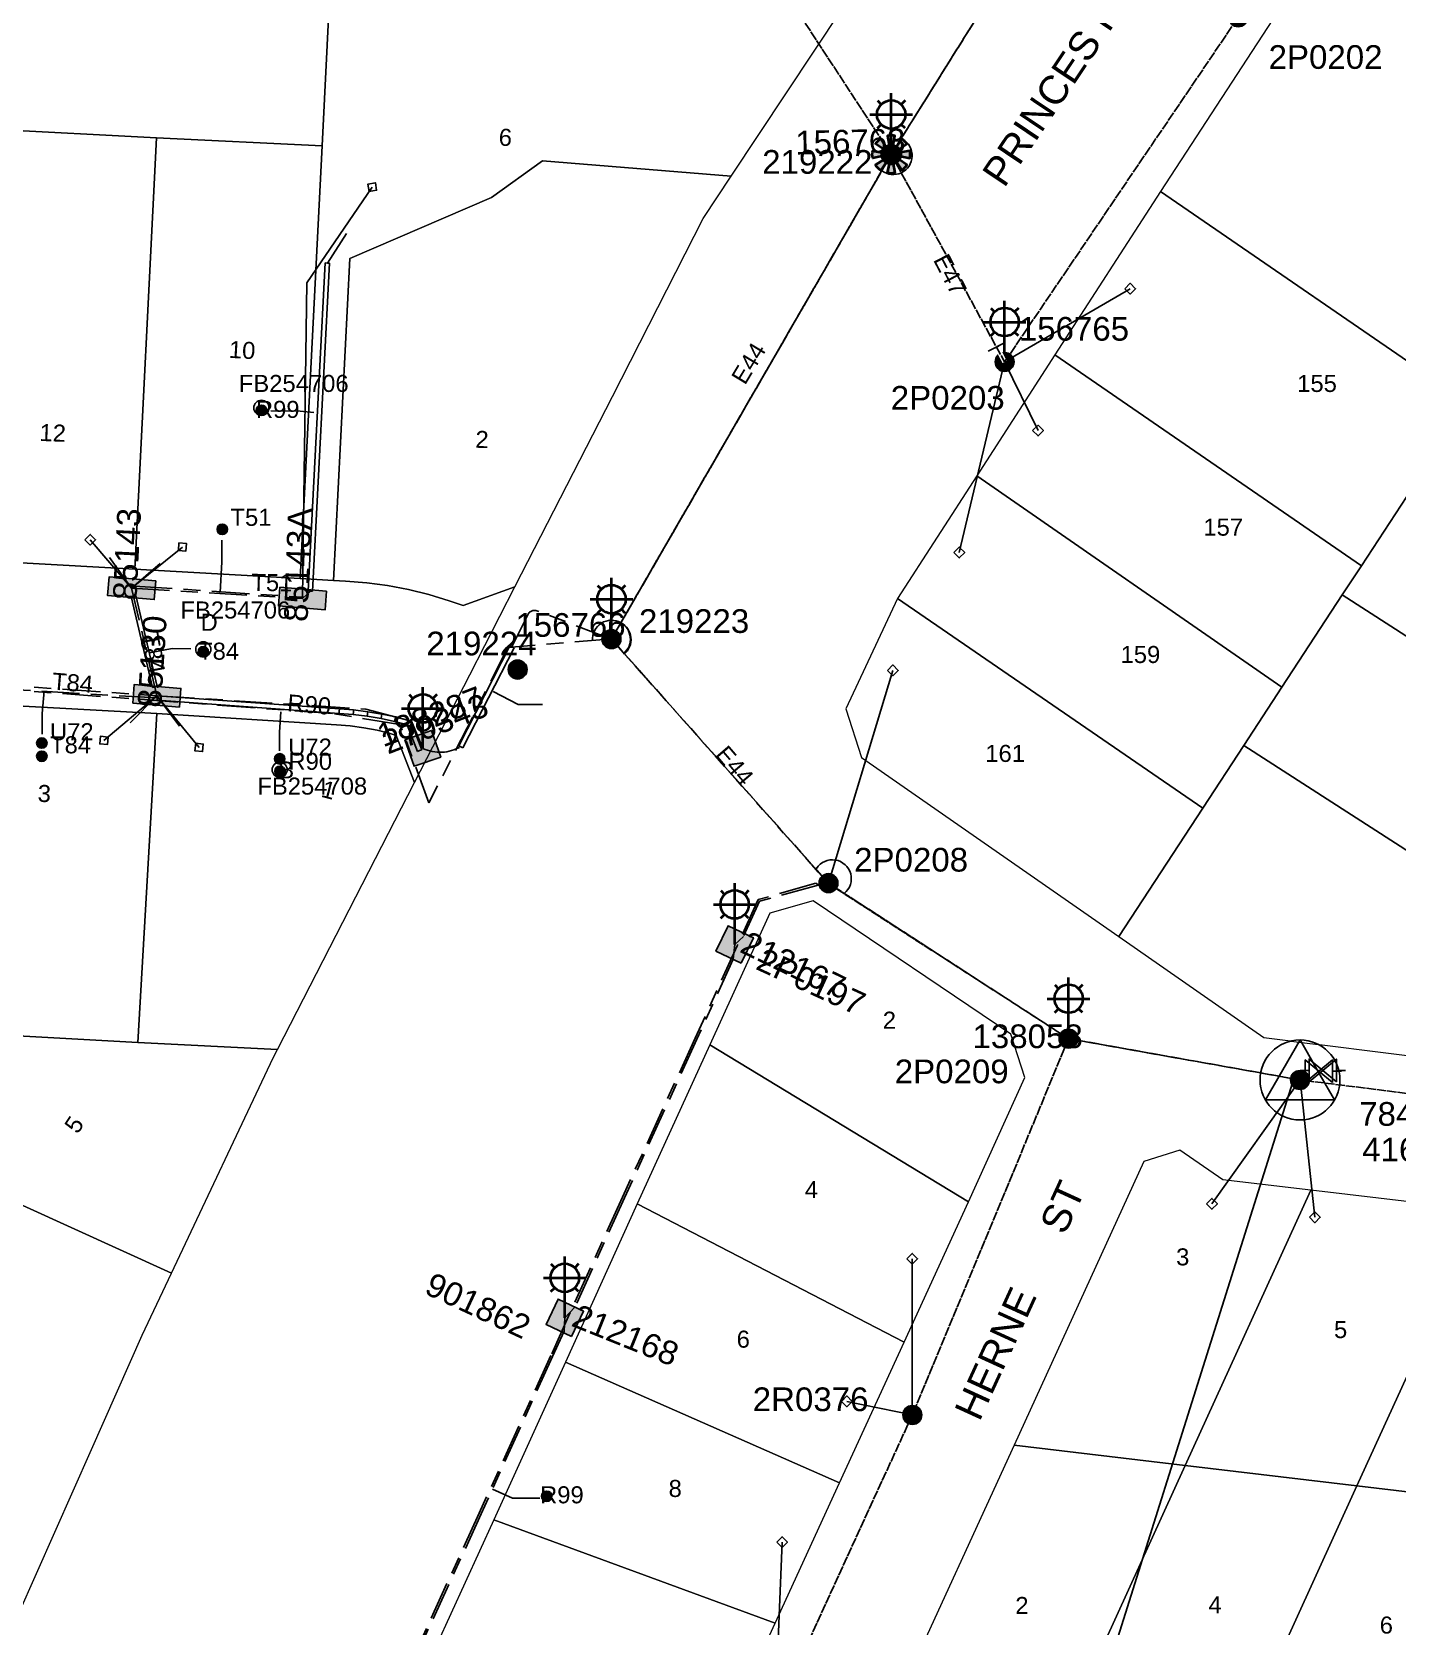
# Model space of a CAD drawing. Header units: metres. Extents: x 302407 to 305113, y 6184433 to 6187336.
# Drawn here: x 302817 to 302961.3, y 6186423.1 to 6186591.5 of the extents above; entities that cross this region are included whole.
import ezdxf
from ezdxf.enums import TextEntityAlignment as Align

# ---------------------------------------------------------------- set-up
doc = ezdxf.new("R2010")
doc.units = ezdxf.units.M
doc.linetypes.add('Cable Exist OH', pattern=[1, 1, 0])
doc.linetypes.add('Cable Exist UG', pattern=[8.2, 4, -1.2, 1.8, -1.2])
doc.layers.get('0').update_dxf_attribs({"color": 6})
for name, color, linetype, lineweight in [('Cadastre Buildings_SP_EXT', 7, 'Continuous', 5), ('Cadastre Land Parcels_SP_EXT', 7, 'Continuous', 5), ('Cadastre Roads_SP_EXT', 7, 'Continuous', 5)]:
    doc.layers.add(name, color=color, linetype=linetype, lineweight=lineweight)
for name, color, linetype in [('Duct_SP_EXT', 7, 'Continuous'), ('Equip_LV_EXT', 7, 'Continuous'), ('Equip_SP_SL_EXT', 7, 'Continuous'), ('Mains_HV_EXT', 7, 'Continuous'), ('Mains_HV_MOD', 3, 'Continuous'), ('Mains_LV_EXT', 7, 'Continuous'), ('Mains_LV_MOD', 3, 'Continuous'), ('Mains_LV_SL_EXT', 7, 'Continuous'), ('Mains_SL_EXT', 7, 'Continuous'), ('Mains_SL_MOD', 3, 'Continuous'), ('Services_SP_EXT', 7, 'Continuous'), ('Sub_SP_TR_HV_LV_EXT', 7, 'Continuous'), ('SupportsOH_SP_TR_HV_LV_SL_EXT', 7, 'Continuous'), ('SupportsUG_SP_LV_EXT', 7, 'Continuous'), ('SupportsUG_SP_LV_SL_EXT', 7, 'Continuous'), ('Trench_SP_EXT', 7, 'Continuous')]:
    doc.layers.add(name, color=color, linetype=linetype)
doc.styles.add('COLUMN_LABEL', font='arial.ttf')
doc.styles.add('iecARIAL', font='arial.ttf', dxfattribs={"height": 2})
doc.styles.add('POLE_LABEL', font='arial.ttf')
doc.styles.get("Standard").update_dxf_attribs({"font": 'arial.ttf'})

# ---------------------------------------------------------------- blocks, each defined once
blk = doc.blocks.new('SUB_POLE_EXT')
blk.add_wipeout([(0, 4.22), (0.42, 4.2), (0.83, 4.14), (1.21, 4.05), (1.62, 3.9), (1.99, 3.72), (2.35, 3.51), (2.68, 3.26), (2.99, 2.99), (3.28, 2.66), (3.52, 2.34), (3.76, 1.92), (3.9, 1.62), (4.04, 1.23), (4.18, 0.63), (4.22, 0), (4.18, -0.61), (4.06, -1.15), (3.9, -1.62), (3.58, -2.24), (3.22, -2.73), (2.97, -3.01), (2.68, -3.26), (2.36, -3.5), (2, -3.72), (1.64, -3.89), (1.25, -4.03), (0.82, -4.14), (0.42, -4.2), (0, -4.22), (-0.41, -4.2), (-0.8, -4.15), (-1.21, -4.05), (-1.62, -3.9), (-1.99, -3.73), (-2.35, -3.51), (-2.68, -3.26), (-2.96, -3.02), (-3.23, -2.72), (-3.51, -2.35), (-3.71, -2.01), (-3.91, -1.6), (-4.05, -1.21), (-4.16, -0.76), (-4.22, -0.14), (-4.21, 0.39), (-4.14, 0.83), (-4.03, 1.27), (-3.9, 1.63), (-3.71, 2.02), (-3.5, 2.37), (-3.28, 2.67), (-2.99, 2.99), (-2.68, 3.27), (-2.33, 3.52), (-1.98, 3.73), (-1.63, 3.9), (-1.2, 4.05), (-0.78, 4.15), (-0.4, 4.21)])
blk.add_line((2.16, 0.48), (2.16, 0.48, 0))
blk.add_lwpolyline([(-4.22, 0, 1), (4.22, 0, 1)], format="xyb", close=True)
blk.add_lwpolyline([(2.14, 0.52), (0, 4.22), (-3.66, -2.11), (3.66, -2.11)], close=True)
for tag, height, flags, p in [('ASSET_NUM', 3.5, 8, (2, 2)), ('STREET_CODE', 0.2, 9, (1.5, 0)), ('CONSTRUCTED_VOLTAGE', 0.2, 9, (1.5, -0.2)), ('OPERATING_VOLTAGE', 0.2, 9, (1.5, -0.6)), ('OPERATED_BY', 0.2, 9, (1.5, -0.8)), ('ORIENTATION', 0.2, 9, (1.5, -1.2)), ('OWNED_BY', 0.2, 9, (1.5, -1.4)), ('SECONDARY_VOLTAGE', 0.2, 9, (1.5, -1.6)), ('NO_PHASES', 0.2, 9, (1.5, -0.4)), ('MAINTAINED_BY', 0.2, 9, (1.5, -1)), ('STATE', 0.2, 9, (1.5, -1.8)), ('SUBSTATION_TYPE', 0.2, 9, (1.5, -2)), ('STREETNAME', 0.2, 9, (1.5, -2.8)), ('SUBURB', 0.2, 9, (1.5, -3)), ('Z', 0.2, 1, (1.5, -3.4)), ('USAGE', 0.2, 9, (1.5, -2.2)), ('LEGEND', 0.2, 9, (1.5, -2.4)), ('LOCATION', 0.2, 9, (1.5, -2.6)), ('NOTES', 0.2, 9, (1.5, -3.2))]:
    blk.add_attdef(tag, text='', height=height, dxfattribs=dict(flags=flags)).set_placement(p, align=Align.MIDDLE_LEFT)
blk = doc.blocks.new('COLUMN_EXT')
blk.add_hatch(color=256).paths.add_polyline_path([(-1.49, 1.48), (-1.49, -1.49), (1.48, -1.49), (1.48, 1.48)])
blk.add_lwpolyline([(-1.49, -1.49), (1.48, -1.49), (1.48, 1.48), (-1.49, 1.48)], close=True)
for tag, height, style, flags, p in [('ASSET_NUM', 2.5, 'COLUMN_LABEL', 8, (2, 2)), ('STRUCTURE_PLANT_NUMBER', 0.2, 'POLE_LABEL', 9, (1.81, 0.03)), ('STREET_CODE', 0.2, 'COLUMN_LABEL', 9, (1.81, -0.2))]:
    blk.add_attdef(tag, text='', height=height, dxfattribs=dict(style=style, flags=flags)).set_placement(p, align=Align.MIDDLE_LEFT)
at = {"flags": 9}
for tag, p in [('COLUMN_TYPE', (1.81, -0.4)), ('OWNED_BY', (1.81, -0.6)), ('STATE', (1.81, -0.8)), ('USAGE', (1.81, -1)), ('STREETNAME', (1.81, -1.6)), ('LEGEND', (1.81, -1.2)), ('LOCATION', (1.81, -1.4)), ('SUBURB', (1.81, -1.8)), ('NOTES', (1.81, -2))]:
    blk.add_attdef(tag, text='', height=0.2, dxfattribs=at).set_placement(p, align=Align.MIDDLE_LEFT)
at = {"flags": 1}
blk.add_attdef('Z', (1.81, -2.35), '', height=0.2, dxfattribs=at)
blk = doc.blocks.new('PILLAR_EXT')
blk.add_hatch(color=256).paths.add_polyline_path([(-2.475, 0.99), (-2.475, -0.99), (2.475, -0.99), (2.475, 0.99)])
blk.add_lwpolyline([(-2.475, -0.99), (2.475, -0.99), (2.475, 0.99), (-2.475, 0.99)], close=True)
at = {"style": 'iecARIAL', "flags": 8}
blk.add_attdef('ASSET_NUM', (1.5, 3.5), '', height=2.5, dxfattribs=at)
for tag, p, flags in [('OWNED_BY', (0, -0.2), 9), ('STATE', (0, -0.4), 9), ('SUPPORT_TYPE', (0, -0.6), 9), ('STREETNAME', (0, -1.8), 9), ('USAGE', (0, -0.8), 9), ('LEGEND', (0, -1), 9), ('LOCATION', (0, -1.2), 9), ('NOTES', (0, -1.4), 9), ('PARENT', (0, -1.6), 9), ('SUBURB', (0, -2), 1)]:
    blk.add_attdef(tag, p, '', height=0.2, dxfattribs=dict(flags=flags))
blk = doc.blocks.new('DUCT_EXT')
blk.add_circle((0, 0.8), 0.8)
at = {"flags": 1}
blk.add_attdef('Z', (0, 0), '', height=0.2, dxfattribs=at)
at = {"flags": 9}
for tag, p in [('DUCT_CODE', (0, 0)), ('XSECT_TYPE', (0, -0.2)), ('STATE', (0, -0.6)), ('FB_REFERENCE', (0, -0.4)), ('NOTES', (0, -0.8))]:
    blk.add_attdef(tag, text='', height=0.2, dxfattribs=at).set_placement(p, align=Align.MIDDLE_LEFT)
blk = doc.blocks.new('LV_OH_LINKS_DISTFUSE_EXT')
for p, q in [((0, 0), (0.96, 0)), ((3.84, 0), (4.8, 0))]:
    blk.add_line(p, q)
blk.add_lwpolyline([(3.84, -1.2), (3.84, 1.2), (0.96, -1.2), (0.96, 1.2)], close=True)
at = {"flags": 9}
for tag, p in [('ACTUAL_STATUS', (0, 0)), ('CONSTRUCTED_VOLTAGE', (0, -0.2)), ('OPERATING_VOLTAGE', (0, -0.6)), ('ORIENTATION', (0, -0.8)), ('OWNED_BY', (0, -1)), ('STATE', (0, -1.2)), ('SWITCH_TYPE', (0, -1.4)), ('NO_PHASES', (0, -0.4)), ('USAGE', (0, -1.6)), ('NOTES', (0, -1.8))]:
    blk.add_attdef(tag, text='', height=0.2, dxfattribs=at).set_placement(p, align=Align.MIDDLE_LEFT)
at = {"flags": 1}
blk.add_attdef('Z', (0, 0), '', height=0.2, dxfattribs=at)
blk = doc.blocks.new('SL_LANTERN_EXT')
at = {"lineweight": 40}
for p, q in [((-1.46, 5.68), (-1.06, 5.28)), ((0, 1.97), (0, 6.47)), ((1.46, 5.68), (1.06, 5.28)), ((-2.25, 4.22), (2.25, 4.22)), ((-1.46, 2.76), (-1.06, 3.16)), ((0, 0), (0, 2.72)), ((1.46, 2.76), (1.06, 3.16))]:
    blk.add_line(p, q, dxfattribs=at)
blk.add_circle((0, 4.22), 1.5, dxfattribs=at)
at = {"style": 'iecARIAL', "flags": 8}
blk.add_attdef('ASSET_NUM', (1.5, 1.5), '', height=2.5, dxfattribs=at)
for tag, p, height, flags in [('OPERATING_VOLTAGE', (0.98, -1.65), 0.2, 9), ('ORIENTATION', (0.98, -1.85), 0.2, 9), ('CONSTRUCTED_VOLTAGE', (0.98, -0.65), 0.2, 9), ('CONTROL_TYPE', (0.98, -0.85), 0.2, 9), ('LANTERN_PURPOSE', (0.98, -1.05), 0.2, 9), ('LANTERN_TYPE', (0.98, -1.25), 0.2, 9), ('NO_PHASES', (0.98, -1.45), 0.2, 9), ('LNUMBER', (2.18, -3.25), 2.5, 8), ('OWNED_BY', (0.98, -2.05), 0.2, 9), ('STATE', (0.98, -2.25), 0.2, 9), ('USAGE', (0.98, -2.45), 0.2, 9), ('CEXIST', (0.98, -2.65), 0.2, 9), ('CNEW', (0.98, -2.85), 0.2, 9), ('CNUMBER', (0.98, -3.05), 0.2, 9), ('CREMOVE', (0.98, -3.25), 0.2, 9), ('CREPLACE', (0.98, -3.45), 0.2, 9), ('LKINGHEIGHT', (0.98, -3.65), 0.2, 9), ('LBRACKET', (0.98, -3.85), 0.2, 9), ('LBRACKETVOCAB', (0.98, -4.05), 0.2, 9), ('LCATEGORY', (0.98, -4.25), 0.2, 9), ('LCHARGE1', (0.98, -4.45), 0.2, 9), ('LCHARGE1PERCENT', (0.98, -4.65), 0.2, 9), ('LCHARGE2', (0.98, -4.85), 0.2, 9), ('LCHARGE2PERCENT', (0.98, -5.05), 0.2, 9), ('LCHARGE3', (0.98, -5.25), 0.2, 9), ('LCHARGE3PERCENT', (0.98, -5.45), 0.2, 9), ('LEXIST', (0.98, -5.65), 0.2, 9), ('LLAMP', (0.98, -5.85), 0.2, 9), ('LLAMPVOCAB', (0.98, -6.05), 0.2, 9), ('LMAST', (0.98, -6.25), 0.2, 9), ('LMASTVOCAB', (0.98, -6.45), 0.2, 9), ('LNEW', (0.98, -6.65), 0.2, 9), ('LANTNUMBER', (0.98, -6.85), 0.2, 9), ('LOUTREACH', (0.98, -7.25), 0.2, 9), ('LOUTREACHVOCAB', (0.98, -7.45), 0.2, 9), ('LRATECODE', (0.98, -7.65), 0.2, 9), ('LREMOVE', (0.98, -7.85), 0.2, 9), ('LREPLACE', (0.98, -8.05), 0.2, 9), ('LTYPE', (0.98, -8.25), 0.2, 9), ('LTYPEVOCAB', (0.98, -8.45), 0.2, 9), ('STREETNAME', (0.98, -9.25), 0.2, 9), ('SUBURB', (0.98, -9.45), 0.2, 1), ('LEGEND', (0.98, -8.65), 0.2, 9), ('LOCATION', (0.98, -8.85), 0.2, 9), ('NOTES', (0.98, -9.05), 0.2, 9)]:
    blk.add_attdef(tag, p, '', height=height, dxfattribs=dict(flags=flags))
blk = doc.blocks.new('SL_NIGHTWATCH_EXT')
at = {"lineweight": 40}
h = blk.add_hatch(color=256, dxfattribs=at)
h.paths.add_polyline_path([(0.39, 1.96, 0.098491), (-0.39, 1.96), (-0.2, 0.98, -0.098491), (0.19, 0.98)])
h.paths.add_polyline_path([(0.55, 0.83, -0.098491), (0.83, 0.56), (1.66, 1.11, 0.098491), (1.11, 1.66)])
h.paths.add_polyline_path([(0.98, 0.2, -0.098491), (0.98, -0.19), (1.96, -0.39, 0.098491), (1.96, 0.39)])
h.paths.add_polyline_path([(0.83, -0.55, -0.098491), (0.56, -0.83), (1.11, -1.66, 0.098491), (1.66, -1.11)])
h.paths.add_polyline_path([(-0.19, -0.98), (-0.39, -1.96, 0.098491), (0.39, -1.96), (0.2, -0.98, -0.098491)])
h.paths.add_polyline_path([(-0.83, -0.56), (-1.66, -1.11, 0.098491), (-1.11, -1.66), (-0.55, -0.83, -0.098491)])
h.paths.add_polyline_path([(-0.98, 0.19), (-1.96, 0.39, 0.098491), (-1.96, -0.39), (-0.98, -0.2, -0.098491)])
h.paths.add_polyline_path([(-1.11, 1.66, 0.098491), (-1.66, 1.11), (-0.83, 0.55, -0.098491), (-0.56, 0.83)])
for p, q in [((-1.16, 1.63), (-1.16, 1.63, 0)), ((-1.1, 1.64), (-1.1, 1.64, 0)), ((1.08, 1.63), (1.08, 1.63, 0)), ((-0.86, -0.57), (-0.86, -0.57, 0)), ((0.82, -0.57), (0.82, -0.57, 0)), ((1.13, -1.65), (1.13, -1.65, 0)), ((1.96, -0.37), (1.96, -0.37, 0))]:
    blk.add_line(p, q, dxfattribs=at)
for points in [[(-0.2, 0.98, -0.098491), (0.19, 0.98), (0.39, 1.96, 0.098491), (-0.39, 1.96)], [(-0.98, 0.19, 0.098491), (-0.98, -0.2), (-1.96, -0.39, -0.098491), (-1.96, 0.39)], [(-0.56, 0.83, 0.098491), (-0.83, 0.55), (-1.66, 1.11, -0.098491), (-1.11, 1.66)], [(0.83, 0.56), (1.66, 1.11, 0.098491), (1.11, 1.66), (0.55, 0.83, -0.098491)], [(0.98, -0.19), (1.96, -0.39, 0.098491), (1.96, 0.39), (0.98, 0.2, -0.098491)], [(-0.83, -0.56, 0.098491), (-0.55, -0.83), (-1.11, -1.66, -0.098491), (-1.66, -1.11)], [(0.2, -0.98), (0.39, -1.96, -0.098491), (-0.39, -1.96), (-0.19, -0.98, 0.098491)], [(0.56, -0.83), (1.11, -1.66, 0.098491), (1.66, -1.11), (0.83, -0.55, -0.098491)]]:
    blk.add_lwpolyline(points, format="xyb", close=True, dxfattribs=at)
blk.add_circle((0, 0), 1, dxfattribs=at)
blk = doc.blocks.new('CCP_EXT')
at = {"flags": 9}
for tag, p in [('LIFE_SUPPORT', (0, -1.6)), ('STATE', (0, -1.8)), ('NOTES', (0, -2))]:
    blk.add_attdef(tag, text='', height=0.2, dxfattribs=at).set_placement(p, align=Align.MIDDLE_LEFT)
blk.add_wipeout([(0, 0.57), (0.57, 0), (0, -0.57), (-0.57, 0)])
blk.add_lwpolyline([(-0.57, 0), (0, 0.57), (0.57, 0), (0, -0.57), (-0.57, 0)])
at = {"flags": 1}
blk.add_attdef('Z', (0, 0), '', height=0.2, dxfattribs=at)
at = {"flags": 9}
for tag, p in [('CCP_TYPE', (0, 0)), ('CONSTRUCTED_VOLTAGE', (0, -0.2)), ('OPERATING_VOLTAGE', (0, -0.6)), ('ORIENTATION', (0, -0.8)), ('OWNED_BY', (0, -1)), ('NO_PHASES', (0, -0.4)), ('USAGE', (0, -1.2)), ('LEGEND', (0, -1.4))]:
    blk.add_attdef(tag, text='', height=0.2, dxfattribs=at).set_placement(p, align=Align.MIDDLE_LEFT)
blk = doc.blocks.new('POLE_EXT')
blk.add_hatch(color=256).paths.add_polyline_path([(-1, 0, 1), (1, 0, 1)])
blk.add_lwpolyline([(-1, 0, 1), (1, 0, 1)], format="xyb", close=True)
for tag, height, flags, p in [('pNumber', 2.5, 8, (-17.84, 2.07)), ('OWNED_BY', 0.2, 9, (1.35, -0.4)), ('SPECIAL_USE', 0.2, 9, (1.35, -0.8)), ('STATE', 0.2, 9, (1.35, -1)), ('cLV', 0.2, 9, (1.35, -1.4)), ('hDepth', 0.2, 9, (1.35, -1.6)), ('PARENT', 0.2, 9, (1.35, -0.6)), ('USAGE', 0.2, 9, (1.35, -1.2)), ('hDia', 0.2, 9, (1.35, -1.8)), ('cHV', 0.2, 9, (1.35, -2)), ('cLinedev', 0.2, 9, (1.35, -3.4)), ('LBRACKET', 0.2, 9, (1.35, -2.2)), ('LExisting', 0.2, 9, (1.35, -2.4)), ('LANTNUMBER', 0.2, 9, (1.35, -2.6)), ('LOther', 0.2, 9, (1.35, -2.8)), ('LRemove', 0.2, 9, (1.35, -3)), ('LEGEND', 0.2, 9, (1.35, -3.2)), ('pExisting', 0.2, 9, (1.35, -3.8)), ('pFooting', 0.2, 9, (1.35, -4.4)), ('pNew', 0.2, 9, (1.35, -4.6)), ('pRelocate', 0.2, 9, (1.35, -5)), ('LOCATION', 0.2, 9, (1.35, -3.6)), ('PFNUMBER', 0.2, 9, (1.35, -4)), ('NEWPFNUMBER', 0.2, 9, (1.35, -4.2)), ('pRemove', 0.2, 9, (1.35, -5.2)), ('pReplace', 0.2, 9, (1.35, -5.4)), ('pStay', 0.2, 9, (1.35, -5.6)), ('pType', 0.2, 9, (1.35, -5.8)), ('cspan', 0.2, 9, (1.35, -6)), ('STREETNAME', 0.2, 9, (1.35, -6.2)), ('SUBURB', 0.2, 9, (1.35, -6.4)), ('NOTES', 0.2, 9, (1.35, -6.6)), ('MAINTAINED_BY', 0.2, 9, (1.36, -6.81)), ('OPERATED_BY', 0.2, 9, (1.36, -7.01))]:
    blk.add_attdef(tag, text='', height=height, dxfattribs=dict(flags=flags)).set_placement(p, align=Align.MIDDLE_LEFT)
at = {"style": 'POLE_LABEL'}
for tag, height, flags, p in [('ASSET_NUM', 2.5, 8, (2, 2)), ('STRUCTURE_PLANT_NUMBER', 0.2, 9, (1.35, 0.03)), ('STREET_CODE', 0.2, 9, (1.35, -0.2))]:
    blk.add_attdef(tag, text='', height=height, dxfattribs=dict(at, flags=flags)).set_placement(p, align=Align.MIDDLE_LEFT)
at = {"flags": 1}
blk.add_attdef('Z', (1.35, -7.33), '', height=0.2, dxfattribs=at)
blk = doc.blocks.new('End Shackle_EXT')
at = {"flags": 9}
for tag, p in [('STATE', (0, -1.2)), ('USAGE', (0, -1.4)), ('NOTES', (0, -1.6))]:
    blk.add_attdef(tag, text='', height=0.2, dxfattribs=at).set_placement(p, align=Align.MIDDLE_LEFT)
blk.add_wipeout([(0, 0.25), (1.81, 0.25), (1.82, -0.25), (0, -0.25)])
blk.add_line((1.81, -1), (1.81, 1))
at = {"flags": 1}
blk.add_attdef('Z', (0, 0), '', height=0.2, dxfattribs=at)
at = {"flags": 9}
for tag, p in [('CONNECTOR_TYPE', (0, 0)), ('CONSTRUCTED_VOLTAGE', (0, -0.2)), ('OPERATING_VOLTAGE', (0, -0.6)), ('ORIENTATION', (0, -0.8)), ('OWNED_BY', (0, -1)), ('NO_PHASES', (0, -0.4))]:
    blk.add_attdef(tag, text='', height=0.2, dxfattribs=at).set_placement(p, align=Align.MIDDLE_LEFT)
blk = doc.blocks.new('CABLE_LARGE_EXT')
h = blk.add_hatch(color=256)
edge = h.paths.add_edge_path()
edge.add_arc((0, 0.55), 0.55, 0, 360)
blk.add_circle((0, 0.55), 0.55)
at = {"flags": 1}
blk.add_attdef('Z', (0, 0), '', height=0.2, dxfattribs=at)
at = {"flags": 9}
for tag, p in [('COND_CODE', (0, 0)), ('STATE', (0, -0.4)), ('XSECT_SIZE', (0, -0.6)), ('FB_REFERENCE', (0, -0.2)), ('NOTES', (0, -0.8))]:
    blk.add_attdef(tag, text='', height=0.2, dxfattribs=at).set_placement(p, align=Align.MIDDLE_LEFT)

msp = doc.modelspace()

# ---------------------------------------------------------------- linework, layer by layer
at = {"layer": 'Cadastre Buildings_SP_EXT', "linetype": 'Continuous'}
msp.add_lwpolyline([(302831.79, 6186460.41), (302800.73, 6186474.54), (302793.07, 6186457.73), (302760.82, 6186472.42), (302759.98, 6186470.6), (302759.15, 6186468.78), (302791.43, 6186453.98), (302784.34, 6186438.53), (302815.58, 6186424.32), (302823.33, 6186441.78), (302828.7, 6186453.87), (302831.79, 6186460.41)], close=True, dxfattribs=at)
at = {"layer": 'Cadastre Land Parcels_SP_EXT', "linetype": 'Continuous'}
for points in [[(302902.6, 6186593.9), (302890.34, 6186626.12), (302868.01, 6186617.1), (302848.5, 6186595.12), (302847.71, 6186579.49), (302845.39, 6186533.8), (302848.89, 6186533.6), (302850.62, 6186567.58), (302865.59, 6186574.04), (302870.97, 6186577.93), (302890.92, 6186576.28), (302902.6, 6186593.9)], [(302976.38, 6186563.8), (302986.79, 6186579.69), (302994.25, 6186591.09), (302989.54, 6186595.14), (302963.85, 6186616.97), (302952.94, 6186600.23), (302936.28, 6186574.67), (302968.8, 6186552.35), (302976.38, 6186563.8)], [(302830.22, 6186580.36), (302812.73, 6186581.25), (302810.41, 6186535.4), (302812.63, 6186535.51), (302814.86, 6186535.5), (302815.9, 6186535.46), (302827.91, 6186534.8), (302830.22, 6186580.36)], [(302847.71, 6186579.49), (302830.22, 6186580.36), (302827.91, 6186534.8), (302845.39, 6186533.8), (302847.71, 6186579.49)], [(302890.92, 6186576.28), (302870.97, 6186577.93), (302865.59, 6186574.04), (302850.62, 6186567.58), (302848.89, 6186533.6), (302850.18, 6186533.53), (302852.41, 6186533.34), (302854.62, 6186533.04), (302856.82, 6186532.62), (302858.99, 6186532.09), (302861.13, 6186531.45), (302862.59, 6186530.94), (302868.06, 6186532.92), (302878.37, 6186553.01), (302887.95, 6186571.81), (302890.92, 6186576.28)], [(302968.8, 6186552.35), (302936.28, 6186574.67), (302925.1, 6186557.42), (302957.5, 6186535.15), (302965.91, 6186547.94), (302968.8, 6186552.35)], [(302957.5, 6186535.15), (302925.1, 6186557.42), (302916.86, 6186544.65), (302949.1, 6186522.31), (302955.47, 6186532.06), (302957.5, 6186535.15)], [(302995.13, 6186529.15), (302965.91, 6186547.94), (302957.5, 6186535.15), (302955.47, 6186532.06), (302984.85, 6186513.16), (302995.13, 6186529.15)], [(302974.57, 6186497.18), (302984.85, 6186513.16), (302955.47, 6186532.06), (302949.1, 6186522.31), (302945.07, 6186516.16), (302974.57, 6186497.18)], [(302828.24, 6186484.77), (302809.83, 6186485.8), (302811.75, 6186520.31), (302810.9, 6186520.26), (302809.32, 6186520.1), (302807.85, 6186519.91), (302805.9, 6186485.92), (302803.94, 6186481.6), (302800.73, 6186474.54), (302831.79, 6186460.41), (302842.54, 6186483.18), (302843, 6186484.06), (302828.24, 6186484.77)], [(302830.24, 6186519.53), (302815.47, 6186520.35), (302814.63, 6186520.39), (302813.18, 6186520.39), (302811.75, 6186520.31), (302809.83, 6186485.8), (302828.24, 6186484.77), (302830.24, 6186519.53)], [(302857.46, 6186512.25), (302855.54, 6186517.23), (302854.91, 6186517.41), (302853.52, 6186517.76), (302852.1, 6186518.03), (302850.67, 6186518.22), (302849.24, 6186518.34), (302830.24, 6186519.53), (302828.24, 6186484.77), (302843, 6186484.06), (302857.46, 6186512.25)], [(302920.46, 6186485.66), (302899.57, 6186499.75), (302895, 6186498.46), (302888.66, 6186484.53), (302915.99, 6186467.96), (302921.95, 6186481.08), (302920.46, 6186485.66)], [(302915.99, 6186467.96), (302888.66, 6186484.53), (302881, 6186467.76), (302909.19, 6186453.14), (302915.99, 6186467.96)], [(302970.33, 6186467.04), (302952.17, 6186469.18), (302938.9, 6186440.1), (302957.04, 6186437.94), (302970.33, 6186467.04)], [(302909.19, 6186453.14), (302881, 6186467.76), (302873.42, 6186451.02), (302902.38, 6186438.28), (302909.19, 6186453.14)], [(302988.4, 6186464.89), (302970.33, 6186467.04), (302957.04, 6186437.94), (302975.11, 6186435.8), (302988.4, 6186464.89)], [(302902.38, 6186438.28), (302873.42, 6186451.02), (302865.85, 6186434.38), (302895.58, 6186423.46), (302902.38, 6186438.28)], [(302938.9, 6186440.1), (302920.81, 6186442.24), (302908.73, 6186415.9), (302910.59, 6186412.84), (302925.65, 6186411.04), (302938.9, 6186440.1)], [(302957.04, 6186437.94), (302938.9, 6186440.1), (302925.65, 6186411.04), (302943.77, 6186408.89), (302957.04, 6186437.94)], [(302975.11, 6186435.8), (302957.04, 6186437.94), (302943.77, 6186408.89), (302961.83, 6186406.75), (302975.11, 6186435.8)], [(302895.58, 6186423.46), (302865.85, 6186434.38), (302858.28, 6186417.81), (302888.77, 6186408.61), (302895.58, 6186423.46)]]:
    msp.add_lwpolyline(points, close=True, dxfattribs=at)
msp.add_lwpolyline([(302812.73, 6186581.25), (302830.22, 6186580.36), (302847.71, 6186579.49), (302848.5, 6186595.12)], dxfattribs=at)
at = {"layer": 'Cadastre Land Parcels_SP_EXT'}
for points in [[(302945.07, 6186516.16), (302949.1, 6186522.31), (302916.86, 6186544.65), (302908.5, 6186531.7), (302940.75, 6186509.52), (302945.07, 6186516.16)], [(302931.89, 6186495.98), (302940.75, 6186509.52), (302908.5, 6186531.7), (302903.03, 6186520.02), (302904.69, 6186514.88), (302931.89, 6186495.98)]]:
    msp.add_lwpolyline(points, close=True, dxfattribs=at)
at = {"layer": 'Duct_SP_EXT'}
for p, q in [((302846.22, 6186532.49), (302848.02, 6186567.14)), ((302846.7, 6186532.46), (302848.5, 6186567.11)), ((302848.02, 6186567.14), (302848.26, 6186567.12)), ((302848.5, 6186567.11), (302848.26, 6186567.12)), ((302827.54, 6186531.88), (302827.77, 6186531.93)), ((302829.79, 6186522.27), (302827.54, 6186531.88)), ((302828.01, 6186531.99), (302827.77, 6186531.93)), ((302830.26, 6186522.38), (302828.01, 6186531.99)), ((302846.22, 6186532.49), (302846.46, 6186532.47)), ((302846.7, 6186532.46), (302846.46, 6186532.47)), ((302862.14, 6186516.13), (302867.55, 6186526.69)), ((302862.56, 6186515.91), (302867.98, 6186526.47)), ((302867.55, 6186526.69), (302867.76, 6186526.58)), ((302867.98, 6186526.47), (302867.76, 6186526.58)), ((302829.79, 6186522.27), (302830.03, 6186522.32)), ((302830.26, 6186522.38), (302830.03, 6186522.32)), ((302830.26, 6186520.94), (302830.27, 6186521.18)), ((302830.26, 6186520.94), (302849.5, 6186519.55)), ((302830.29, 6186521.42), (302830.27, 6186521.18)), ((302830.29, 6186521.42), (302849.54, 6186520.03)), ((302849.5, 6186519.55), (302849.52, 6186519.79)), ((302849.5, 6186519.55), (302850.98, 6186519.44)), ((302849.54, 6186520.03), (302849.52, 6186519.79)), ((302849.54, 6186520.03), (302851.03, 6186519.92)), ((302850.98, 6186519.44), (302851.01, 6186519.68)), ((302850.98, 6186519.44), (302852.47, 6186519.25)), ((302851.03, 6186519.92), (302851.01, 6186519.68)), ((302851.03, 6186519.92), (302852.54, 6186519.72)), ((302852.47, 6186519.25), (302852.5, 6186519.49)), ((302852.47, 6186519.25), (302853.94, 6186519.01)), ((302852.54, 6186519.72), (302852.5, 6186519.49)), ((302852.54, 6186519.72), (302854.02, 6186519.48)), ((302853.94, 6186519.01), (302853.98, 6186519.25)), ((302854.02, 6186519.48), (302853.98, 6186519.25)), ((302854.02, 6186519.48), (302855.48, 6186519.17)), ((302853.94, 6186519.01), (302855.36, 6186518.7)), ((302855.36, 6186518.7), (302855.42, 6186518.94)), ((302855.36, 6186518.7), (302856.7, 6186518.33)), ((302855.48, 6186519.17), (302855.42, 6186518.94)), ((302855.48, 6186519.17), (302857.06, 6186518.73)), ((302856.7, 6186518.33), (302856.88, 6186518.53)), ((302856.7, 6186518.33), (302857.78, 6186515.53)), ((302857.06, 6186518.73), (302856.88, 6186518.53)), ((302857.06, 6186518.73), (302858.23, 6186515.7)), ((302862.14, 6186516.13), (302862.35, 6186516.02)), ((302862.56, 6186515.91), (302862.35, 6186516.02)), ((302857.78, 6186515.53), (302858, 6186515.62)), ((302858.23, 6186515.7), (302858, 6186515.62))]:
    msp.add_line(p, q, dxfattribs=at)
for points in [[(302842.3, 6186551.49), (302845.37, 6186551.48), (302846.84, 6186551.34)], [(302837.12, 6186537.85), (302837.12, 6186535.56), (302836.94, 6186532.32)], [(302833.83, 6186526.37), (302831.85, 6186526.4), (302829.45, 6186525.93)], [(302818.11, 6186517.35), (302818.13, 6186519.54), (302818.34, 6186521.88)], [(302870.98, 6186520.5), (302868.41, 6186520.5), (302865.79, 6186521.85)], [(302843.2, 6186515.6), (302843.2, 6186517.56), (302843.33, 6186519.73)], [(302870.7, 6186436.65), (302867.82, 6186436.65), (302865.69, 6186437.61)]]:
    msp.add_lwpolyline(points, dxfattribs=at)
at = {"layer": 'Mains_HV_MOD', "linetype": 'Continuous'}
for points in [[(302879.27, 6186529.12, 0.605111), (302876.28, 6186527.23)], [(302879.6, 6186525.9, 0.509443), (302879.28, 6186529.12)]]:
    msp.add_lwpolyline(points, format="xyb", dxfattribs=at)
at = {"layer": 'Mains_LV_EXT', "linetype": 'Cable Exist OH'}
for points in [[(302907.83, 6186578.59), (302931.2, 6186615.96)], [(302878.27, 6186527.39), (302907.83, 6186578.59)], [(302901.2, 6186501.62), (302878.27, 6186527.39)], [(302926.57, 6186485.19), (302901.2, 6186501.62)]]:
    msp.add_lwpolyline(points, dxfattribs=at)
at = {"layer": 'Mains_LV_EXT', "linetype": 'Cable Exist UG'}
for points in [[(302830.24, 6186521.41), (302827.58, 6186532.77)], [(302827.58, 6186532.77), (302845.63, 6186531.67)], [(302806.3, 6186521.68), (302812.11, 6186522.66), (302830.24, 6186521.41)]]:
    msp.add_lwpolyline(points, dxfattribs=at)
at = {"layer": 'Mains_LV_MOD', "linetype": 'Continuous'}
for points in [[(302906.84, 6186576.86, 1.064923), (302909.03, 6186580.2)], [(302879.61, 6186525.81, 0.538553), (302879.27, 6186529.13)], [(302902.87, 6186500.53, 1.170216), (302899.94, 6186503.18)]]:
    msp.add_lwpolyline(points, format="xyb", dxfattribs=at)
at = {"layer": 'Mains_SL_EXT', "linetype": 'Cable Exist OH'}
for points in [[(302878.24, 6186623.75), (302907.83, 6186578.59)], [(302907.83, 6186578.59), (302878.27, 6186527.39)]]:
    msp.add_lwpolyline(points, dxfattribs=at)
at = {"layer": 'Mains_SL_EXT', "linetype": 'Cable Exist UG'}
for points in [[(302901.17, 6186501.61), (302900.11, 6186501.42), (302900.11, 6186501.42), (302893.92, 6186499.72), (302892.22, 6186495.98), (302891.29, 6186495.15)], [(302891.29, 6186495.15), (302891.14, 6186493.58), (302891.14, 6186493.58), (302887.3, 6186485.14), (302879.64, 6186468.38), (302874.38, 6186456.78), (302873.34, 6186455.71)], [(302873.34, 6186455.71), (302873.26, 6186454.29), (302873.26, 6186454.29), (302872.06, 6186451.63), (302864.5, 6186434.99), (302856.92, 6186418.43), (302856.58, 6186417.69), (302855.48, 6186416.54)]]:
    msp.add_lwpolyline(points, dxfattribs=at)
at = {"layer": 'Mains_SL_EXT', "linetype": 'Continuous'}
msp.add_lwpolyline([(302901.27, 6186501.64), (302901.26, 6186501.63)], dxfattribs=at)
at = {"layer": 'Mains_SL_MOD', "linetype": 'Cable Exist OH'}
for points in [[(302946.94, 6186648.38), (302946.44, 6186646.27), (302931.2, 6186615.96), (302907.83, 6186578.59)], [(302878.27, 6186527.39), (302901.17, 6186501.61)], [(302901.13, 6186501.61), (302926.57, 6186485.19)]]:
    msp.add_lwpolyline(points, dxfattribs=at)
at = {"layer": 'Trench_SP_EXT', "linetype": 'Cable Exist UG'}
for points in [[(302848.26, 6186567.12), (302850.27, 6186570.24)], [(302827.58, 6186532.77), (302825.09, 6186536.25)], [(302827.58, 6186532.77), (302831.11, 6186535.84)], [(302827.77, 6186531.93), (302827.58, 6186532.77)], [(302827.87, 6186533), (302845.77, 6186531.81)], [(302845.63, 6186531.67), (302846.46, 6186532.47)], [(302830.27, 6186521.18), (302815.47, 6186522.05), (302814.57, 6186522.09), (302813.02, 6186522.09), (302811.52, 6186522.02), (302810.58, 6186521.95), (302810.58, 6186521.95), (302809.06, 6186521.77), (302807.69, 6186521.56)], [(302830.24, 6186521.41), (302827, 6186518.11)], [(302830.24, 6186521.41), (302830.03, 6186522.32)], [(302830.24, 6186521.41), (302832.98, 6186517.72)], [(302891.56, 6186495), (302887.11, 6186485.23), (302879.45, 6186468.46), (302873.61, 6186455.56)], [(302873.61, 6186455.56), (302871.87, 6186451.72), (302864.31, 6186435.08), (302856.73, 6186418.52), (302855.75, 6186416.4)]]:
    msp.add_lwpolyline(points, dxfattribs=at)
for points in [[(302878.27, 6186527.39), (302870.3, 6186530.42), (302870.3, 6186530.42, 0.289213), (302869.51, 6186530.1), (302869.51, 6186530.1), (302867.76, 6186526.58)], [(302862.35, 6186516.02, -0.242047), (302858.35, 6186515.85)], [(302901.2, 6186501.62), (302901.07, 6186501.44), (302901.07, 6186501.44, -0.408099), (302900.22, 6186501.36), (302900.22, 6186501.36), (302899.87, 6186501.6), (302893.78, 6186499.88), (302891.56, 6186495)]]:
    msp.add_lwpolyline(points, format="xyb", dxfattribs=at)

# ---------------------------------------------------------------- block references
at = {"layer": 'Duct_SP_EXT'}
for name, p in [('DUCT_EXT', (302841.29, 6186551.02)), ('CABLE_LARGE_EXT', (302841.29, 6186551.02)), ('CABLE_LARGE_EXT', (302837.15, 6186538.44)), ('DUCT_EXT', (302835.15, 6186525.51)), ('CABLE_LARGE_EXT', (302835.15, 6186525.51)), ('CABLE_LARGE_EXT', (302818.09, 6186515.86)), ('CABLE_LARGE_EXT', (302818.09, 6186514.47)), ('DUCT_EXT', (302843.22, 6186512.8)), ('CABLE_LARGE_EXT', (302843.22, 6186514.2)), ('CABLE_LARGE_EXT', (302843.24, 6186512.88)), ('CABLE_LARGE_EXT', (302871.43, 6186436.31))]:
    msp.add_blockref(name, p, dxfattribs=at)
at = {"layer": 'Equip_SP_SL_EXT'}
ref = msp.add_blockref('SL_LANTERN_EXT', (302907.83, 6186578.59), dxfattribs=at)
ref.add_attrib('ASSET_NUM', '156763', dxfattribs={"layer": '0', "height": 2.5, "rotation": 1.3231, "style": 'iecARIAL'}).set_placement((302909.34, 6186580.09), align=Align.MIDDLE_RIGHT)
msp.add_blockref('SL_NIGHTWATCH_EXT', (302907.83, 6186578.59), dxfattribs=at)
ref = msp.add_blockref('SL_LANTERN_EXT', (302919.81, 6186556.67), dxfattribs=at)
ref.add_attrib('ASSET_NUM', '156765', dxfattribs={"layer": '0', "height": 2.5, "style": 'iecARIAL'}).set_placement((302921.31, 6186558.17), align=Align.BOTTOM_LEFT)
ref = msp.add_blockref('SL_LANTERN_EXT', (302878.27, 6186527.39), dxfattribs=at)
ref.add_attrib('ASSET_NUM', '156766', dxfattribs={"layer": '0', "height": 2.5, "style": 'iecARIAL'}).set_placement((302879.77, 6186528.89), align=Align.MIDDLE_RIGHT)
ref = msp.add_blockref('SL_LANTERN_EXT', (302858.35, 6186515.85), dxfattribs=at)
ref.add_attrib('ASSET_NUM', '188287', dxfattribs={"layer": '0', "height": 2.5, "rotation": 21.2203, "style": 'iecARIAL'}).set_placement((302859.85, 6186517.35), align=Align.BOTTOM_CENTER)
ref = msp.add_blockref('SL_LANTERN_EXT', (302891.29, 6186495.15), dxfattribs=at)
ref.add_attrib('ASSET_NUM', '212167', dxfattribs={"layer": '0', "height": 2.5, "rotation": 334.1454, "style": 'iecARIAL'}).set_placement((302892.79, 6186496.65), align=Align.TOP_LEFT)
ref = msp.add_blockref('SL_LANTERN_EXT', (302926.57, 6186485.19), dxfattribs=at)
ref.add_attrib('ASSET_NUM', '138058', dxfattribs={"layer": '0', "height": 2.5, "style": 'iecARIAL'}).set_placement((302928.07, 6186486.69), align=Align.TOP_RIGHT)
ref = msp.add_blockref('SL_LANTERN_EXT', (302873.34, 6186455.71), dxfattribs=at)
ref.add_attrib('ASSET_NUM', '212168', dxfattribs={"layer": '0', "height": 2.5, "rotation": 338.0422, "style": 'iecARIAL'}).set_placement((302874.84, 6186457.21), align=Align.TOP_LEFT)
at = {"layer": 'Sub_SP_TR_HV_LV_EXT'}
ref = msp.add_blockref('SUB_POLE_EXT', (302951.02, 6186480.83), dxfattribs=at)
ref.add_attrib('ASSET_NUM', '41620', dxfattribs={"layer": '0', "height": 2.5}).set_placement((302957.59, 6186471.48), align=Align.BOTTOM_LEFT)
at = {"layer": 'SupportsOH_SP_TR_HV_LV_SL_EXT'}
ref = msp.add_blockref('POLE_EXT', (302944.49, 6186593.07), dxfattribs=at)
ref.add_attrib('ASSET_NUM', '2P0202', dxfattribs={"layer": '0', "height": 2.5, "style": 'POLE_LABEL'}).set_placement((302947.7, 6186590.13), align=Align.TOP_LEFT)
ref = msp.add_blockref('POLE_EXT', (302907.83, 6186578.59), dxfattribs=at)
ref.add_attrib('ASSET_NUM', '219222', dxfattribs={"layer": '0', "height": 2.5, "style": 'POLE_LABEL'}).set_placement((302905.85, 6186577.8), align=Align.MIDDLE_RIGHT)
ref = msp.add_blockref('POLE_EXT', (302919.81, 6186556.67), dxfattribs=at)
ref.add_attrib('ASSET_NUM', '2P0203', dxfattribs={"layer": '0', "height": 2.5, "style": 'POLE_LABEL'}).set_placement((302907.78, 6186554.13), align=Align.TOP_LEFT)
ref = msp.add_blockref('POLE_EXT', (302878.27, 6186527.39), dxfattribs=at)
ref.add_attrib('ASSET_NUM', '219223', dxfattribs={"layer": '0', "height": 2.5, "style": 'POLE_LABEL'}).set_placement((302892.83, 6186529.3), align=Align.MIDDLE_RIGHT)
ref = msp.add_blockref('POLE_EXT', (302868.36, 6186524.18), dxfattribs=at)
ref.add_attrib('ASSET_NUM', '219224', dxfattribs={"layer": '0', "height": 2.5, "style": 'POLE_LABEL'}).set_placement((302870.36, 6186524.93), align=Align.BOTTOM_RIGHT)
ref = msp.add_blockref('POLE_EXT', (302901.2, 6186501.62), dxfattribs=at)
ref.add_attrib('ASSET_NUM', '2P0208', dxfattribs={"layer": '0', "height": 2.5, "style": 'POLE_LABEL'}).set_placement((302903.91, 6186502.09), align=Align.BOTTOM_LEFT)
ref = msp.add_blockref('POLE_EXT', (302926.57, 6186485.19), dxfattribs=at)
ref.add_attrib('ASSET_NUM', '2P0209', dxfattribs={"layer": '0', "height": 2.5, "style": 'POLE_LABEL'}).set_placement((302920.24, 6186482.98), align=Align.TOP_RIGHT)
at = {"layer": 'SupportsUG_SP_LV_EXT'}
ref = msp.add_blockref('PILLAR_EXT', (302845.63, 6186531.67), dxfattribs=dict(at, rotation=175.0782992079459))
ref.add_attrib('ASSET_NUM', '85143A', dxfattribs={"layer": '0', "height": 2.5, "rotation": 87.9662, "style": 'iecARIAL'}).set_placement((302847.13, 6186535.17), align=Align.BOTTOM_CENTER)
ref = msp.add_blockref('PILLAR_EXT', (302827.58, 6186532.77), dxfattribs=dict(at, rotation=175.0782992050845))
ref.add_attrib('ASSET_NUM', '85143', dxfattribs={"layer": '0', "height": 2.5, "rotation": 87.0493, "style": 'iecARIAL'}).set_placement((302829.08, 6186536.27), align=Align.BOTTOM_CENTER)
ref = msp.add_blockref('PILLAR_EXT', (302830.24, 6186521.41), dxfattribs=dict(at, rotation=355.1380440630113))
ref.add_attrib('ASSET_NUM', '85130', dxfattribs={"layer": '0', "height": 2.5, "rotation": 86.3982, "style": 'iecARIAL'}).set_placement((302831.74, 6186524.91), align=Align.BOTTOM_CENTER)
at = {"layer": 'SupportsUG_SP_LV_SL_EXT'}
ref = msp.add_blockref('COLUMN_EXT', (302858.35, 6186515.85), dxfattribs=dict(at, rotation=289.1179815417235))
ref.add_attrib('ASSET_NUM', '270343', dxfattribs={"layer": '0', "height": 2.5, "rotation": 21.2203, "style": 'COLUMN_LABEL'}).set_placement((302860.35, 6186516.6), align=Align.BOTTOM_CENTER)
ref = msp.add_blockref('COLUMN_EXT', (302891.29, 6186495.15), dxfattribs=dict(at, rotation=64.41791774360365))
ref.add_attrib('ASSET_NUM', '2P0197', dxfattribs={"layer": '0', "height": 2.5, "rotation": 335.3198, "style": 'COLUMN_LABEL'}).set_placement((302894.43, 6186494.86), align=Align.TOP_LEFT)
ref = msp.add_blockref('COLUMN_EXT', (302873.34, 6186455.71), dxfattribs=dict(at, rotation=64.53796594718906))
ref.add_attrib('ASSET_NUM', '901862', dxfattribs={"layer": '0', "height": 2.5, "rotation": 335.02, "style": 'COLUMN_LABEL'}).set_placement((302859.43, 6186460.59), align=Align.TOP_LEFT)

# ---------------------------------------------------------------- texts
at = {"layer": 'Cadastre Land Parcels_SP_EXT'}
for s, rotation, p in [('6', 356.72, (302866.32, 6186579.54)), ('10', 356.72, (302837.81, 6186557.11)), ('12', 357.88, (302817.81, 6186548.33)), ('2', 358.01, (302863.87, 6186547.61)), ('3', 357.5, (302817.62, 6186510.22)), ('1', 345.5, (302847.49, 6186510.76)), ('5', 56.2891, (302821.86, 6186475.03))]:
    msp.add_text(s, height=1.8, rotation=rotation, dxfattribs=at).set_placement(p)
for s, p in [('155', (302950.72, 6186553.5)), ('157', (302940.81, 6186538.32)), ('159', (302932.06, 6186524.87)), ('161', (302917.77, 6186514.42)), ('2', (302906.94, 6186486.24)), ('4', (302898.71, 6186468.35)), ('3', (302937.93, 6186461.24)), ('5', (302954.61, 6186453.56)), ('6', (302891.5, 6186452.55)), ('8', (302884.31, 6186436.78)), ('2', (302920.94, 6186424.42)), ('4', (302941.34, 6186424.49)), ('6', (302959.44, 6186422.35))]:
    msp.add_text(s, height=1.8, dxfattribs=at).set_placement(p)
at = {"layer": 'Cadastre Roads_SP_EXT'}
for s, rotation, p in [('PRINCES HWY', 56.0669, (302919.77, 6186574.96)), ('HERNE      ST', 65.4028, (302917.15, 6186444.65))]:
    msp.add_text(s, height=3, rotation=rotation, dxfattribs=at).set_placement(p)
at = {"layer": 'Duct_SP_EXT'}
for s, p in [('FB254706', (302838.9, 6186553.5)), ('R99', (302840.71, 6186550.76)), ('T51', (302838.02, 6186539.36)), ('FB254706', (302832.73, 6186529.57)), ('D', (302834.86, 6186528.27)), ('T84', (302834.6, 6186525.22)), ('U72', (302844.12, 6186515.09)), ('B', (302843.07, 6186512.68)), ('R90', (302844.14, 6186513.59)), ('FB254708', (302840.86, 6186510.97)), ('R99', (302870.73, 6186436.11))]:
    msp.add_text(s, height=1.8, dxfattribs=at).set_placement(p)
at = {"layer": 'Mains_LV_EXT'}
for s, rotation, p in [('T51', 359.0791, (302840.22, 6186532.5)), ('T84', 280.2163, (302828.61, 6186527.87)), ('T84', 355.2714, (302819.11, 6186522.07))]:
    msp.add_text(s, height=1.8, rotation=rotation, dxfattribs=at).set_placement(p)
at = {"layer": 'Mains_LV_MOD'}
for s, rotation, p in [('E47', 297.4728, (302912.23, 6186567.46)), ('E44', 58.8898, (302892.38, 6186554.15)), ('E44', 310.5089, (302889.16, 6186515.16))]:
    msp.add_text(s, height=1.8, rotation=rotation, dxfattribs=at).set_placement(p)
at = {"layer": 'Mains_LV_SL_EXT'}
msp.add_text('R90', height=1.8, rotation=355.1597, dxfattribs=at).set_placement((302843.97, 6186519.78))

# ---------------------------------------------------------------- next in the draw order: linework, layer by layer
at = {"layer": 'Cadastre Buildings_SP_EXT', "linetype": 'Continuous'}
msp.add_lwpolyline([(302974.57, 6186497.18), (302945.07, 6186516.16), (302940.75, 6186509.52), (302931.89, 6186495.98), (302947.2, 6186485.32), (302959.53, 6186483.76), (302962.34, 6186483.41), (302967.17, 6186485.68), (302974.57, 6186497.18)], close=True, dxfattribs=at)
at = {"layer": 'Cadastre Land Parcels_SP_EXT', "linetype": 'Continuous'}
msp.add_lwpolyline([(302952.17, 6186469.18), (302942.87, 6186470.29), (302938.31, 6186473.41), (302934.53, 6186472.23), (302920.81, 6186442.24), (302938.9, 6186440.1), (302952.17, 6186469.18)], close=True, dxfattribs=at)
at = {"layer": 'Mains_HV_EXT', "linetype": 'Cable Exist OH'}
msp.add_lwpolyline([(302988.49, 6186476.12), (302951.02, 6186480.83)], dxfattribs=at)
at = {"layer": 'Mains_LV_EXT', "linetype": 'Cable Exist OH'}
for points in [[(302926.57, 6186485.19), (302951.02, 6186480.83)], [(302988.49, 6186476.12), (302951.02, 6186480.83)]]:
    msp.add_lwpolyline(points, dxfattribs=at)
at = {"layer": 'Mains_SL_MOD', "linetype": 'Cable Exist OH'}
msp.add_lwpolyline([(302988.49, 6186476.12), (302951.02, 6186480.83), (302926.57, 6186485.19)], dxfattribs=at)

# ---------------------------------------------------------------- next in the draw order: block references
at = {"layer": 'Equip_LV_EXT'}
for p in [(302950.61, 6186481.75), (302951.02, 6186481.83)]:
    msp.add_blockref('LV_OH_LINKS_DISTFUSE_EXT', p, dxfattribs=at)
at = {"layer": 'Services_SP_EXT'}
for p, rotation in [((302853, 6186575.13), 54.5419442691837), ((302832.95, 6186537.12), 40.33923017851256), ((302824.65, 6186516.69), 219.334104762961), ((302834.71, 6186515.95), 309.7853969103894)]:
    msp.add_blockref('CCP_EXT', p, dxfattribs=dict(at, rotation=rotation))
for p in [(302933.08, 6186564.41), (302923.34, 6186549.42), (302823.2, 6186537.89), (302915.02, 6186536.54), (302908, 6186524.09), (302910.05, 6186461.94), (302903.13, 6186446.88), (302896.3, 6186432)]:
    msp.add_blockref('CCP_EXT', p, dxfattribs=at)
at = {"layer": 'SupportsOH_SP_TR_HV_LV_SL_EXT'}
ref = msp.add_blockref('POLE_EXT', (302951.02, 6186480.83), dxfattribs=at)
ref.add_attrib('ASSET_NUM', '784155', dxfattribs={"layer": '0', "height": 2.5, "style": 'POLE_LABEL'}).set_placement((302957.27, 6186475.24), align=Align.BOTTOM_LEFT)

# ---------------------------------------------------------------- next in the draw order: linework, layer by layer
at = {"layer": 'Cadastre Roads_SP_EXT', "linetype": 'Continuous'}
msp.add_lwpolyline([(302815.47, 6186520.35), (302830.24, 6186519.53), (302849.24, 6186518.34), (302850.67, 6186518.22), (302852.1, 6186518.03), (302853.52, 6186517.76), (302854.91, 6186517.41), (302855.54, 6186517.23), (302857.46, 6186512.25), (302863.3, 6186523.63), (302868.06, 6186532.92), (302862.59, 6186530.94), (302861.13, 6186531.45), (302858.99, 6186532.09), (302856.82, 6186532.62), (302854.62, 6186533.04), (302852.41, 6186533.34), (302850.18, 6186533.53), (302848.89, 6186533.6), (302845.39, 6186533.8), (302827.91, 6186534.8), (302827.91, 6186534.8), (302815.9, 6186535.46)], dxfattribs=at)
at = {"layer": 'Mains_HV_EXT', "linetype": 'Cable Exist UG'}
msp.add_lwpolyline([(302878.39, 6186527.44), (302867.34, 6186526.5), (302858.99, 6186510.1), (302855.93, 6186518.39), (302848.81, 6186519.52), (302815.82, 6186521.98), (302808.67, 6186521.84), (302741.69, 6186511.6), (302737.86, 6186515.32)], dxfattribs=at)
at = {"layer": 'Mains_HV_MOD', "linetype": 'Cable Exist OH'}
msp.add_lwpolyline([(302951.02, 6186480.83), (302926.57, 6186485.19), (302901.2, 6186501.62), (302878.27, 6186527.39)], dxfattribs=at)
at = {"layer": 'Mains_LV_EXT', "linetype": 'Cable Exist OH'}
for points in [[(302926.57, 6186485.19), (302910.06, 6186445.44)], [(302910.06, 6186445.44), (302895.58, 6186413.88)]]:
    msp.add_lwpolyline(points, dxfattribs=at)
at = {"layer": 'Mains_LV_SL_EXT', "linetype": 'Cable Exist UG'}
msp.add_lwpolyline([(302830.24, 6186521.41), (302852.32, 6186520), (302857.15, 6186518.74), (302858.35, 6186515.85)], dxfattribs=at)
at = {"layer": 'Mains_SL_MOD', "linetype": 'Cable Exist OH'}
msp.add_lwpolyline([(302926.57, 6186485.19), (302910.06, 6186445.44), (302895.58, 6186413.88)], dxfattribs=at)
at = {"layer": 'Services_SP_EXT'}
for points in [[(302845.63, 6186531.67), (302845.71, 6186537.34), (302846.09, 6186565.01), (302853, 6186575.13)], [(302933.08, 6186564.41), (302919.81, 6186556.67)], [(302915.02, 6186536.54), (302919.81, 6186556.67)], [(302923.34, 6186549.42), (302919.81, 6186556.67)], [(302827.58, 6186532.77), (302823.2, 6186537.89)], [(302827.58, 6186532.77), (302832.95, 6186537.12)], [(302908, 6186524.09), (302901.2, 6186501.62)], [(302830.24, 6186521.41), (302824.65, 6186516.69)], [(302830.24, 6186521.41), (302834.71, 6186515.95)], [(302910.05, 6186461.94), (302910.06, 6186445.44)], [(302903.13, 6186446.88), (302910.06, 6186445.44)], [(302896.3, 6186432), (302895.58, 6186413.88)]]:
    msp.add_lwpolyline(points, dxfattribs=at)

# ---------------------------------------------------------------- next in the draw order: block references
for p in [(302941.72, 6186467.74), (302952.59, 6186466.32)]:
    msp.add_blockref('CCP_EXT', p, dxfattribs=at)
at = {"layer": 'SupportsOH_SP_TR_HV_LV_SL_EXT'}
ref = msp.add_blockref('POLE_EXT', (302910.06, 6186445.44), dxfattribs=at)
ref.add_attrib('ASSET_NUM', '2R0376', dxfattribs={"layer": '0', "height": 2.5, "style": 'POLE_LABEL'}).set_placement((302905.43, 6186445.1), align=Align.BOTTOM_RIGHT)

# ---------------------------------------------------------------- next in the draw order: texts
at = {"layer": 'Duct_SP_EXT'}
for s, p in [('U72', (302818.95, 6186516.71)), ('T84', (302818.96, 6186515.33))]:
    msp.add_text(s, height=1.8, dxfattribs=at).set_placement(p)

# ---------------------------------------------------------------- next in the draw order: linework, layer by layer
at = {"layer": 'Services_SP_EXT'}
for points in [[(302922.74, 6186393.32), (302950.61, 6186481.75)], [(302941.72, 6186467.74), (302951.02, 6186480.83)], [(302952.59, 6186466.32), (302951.02, 6186480.83)]]:
    msp.add_lwpolyline(points, dxfattribs=at)

# ---------------------------------------------------------------- next in the draw order: block references
at = {"layer": 'Mains_LV_MOD', "rotation": 117.5452928785864}
msp.add_blockref('End Shackle_EXT', (302919.81, 6186556.67), dxfattribs=at)

# ---------------------------------------------------------------- next in the draw order: linework, layer by layer
at = {"layer": 'Mains_HV_MOD', "linetype": 'Cable Exist OH'}
msp.add_lwpolyline([(302878.27, 6186527.39), (302907.83, 6186578.59), (302931.2, 6186615.96), (302947.03, 6186648.36)], dxfattribs=at)
at = {"layer": 'Mains_LV_EXT', "linetype": 'Cable Exist OH'}
msp.add_lwpolyline([(302907.83, 6186578.59), (302919.81, 6186556.67)], dxfattribs=at)
at = {"layer": 'Mains_SL_EXT', "linetype": 'Cable Exist OH'}
for points in [[(302919.81, 6186556.67), (302944.49, 6186593.07)], [(302907.83, 6186578.59), (302919.81, 6186556.67)]]:
    msp.add_lwpolyline(points, dxfattribs=at)

doc.saveas('drawing.dxf')
